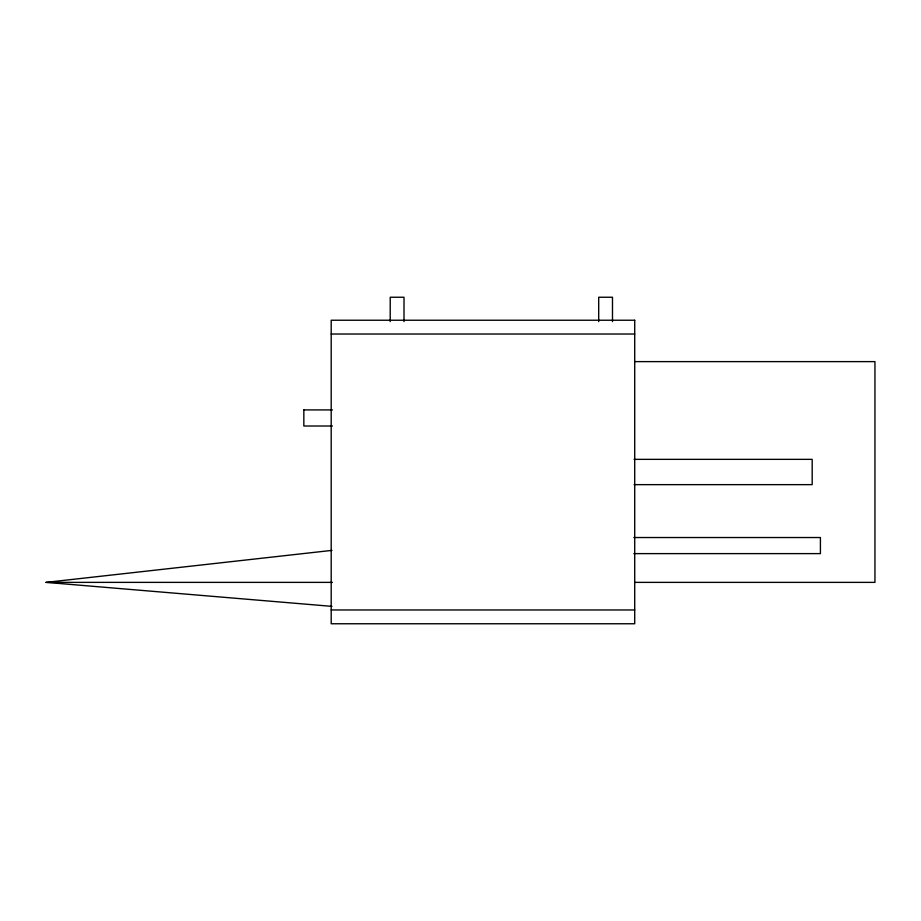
<?xml version="1.0" encoding="UTF-8"?>
<svg xmlns="http://www.w3.org/2000/svg" width="921" height="921" viewBox="0 0 921 921"><rect width="100%" height="100%" fill="white"/><g stroke="black" fill="none" stroke-linecap="round" stroke-linejoin="round"><path stroke-width="1.38" d="M331.986 606.363L46.05 582.371L331.986 550.378M331.192 334.024L634.719 334.024M634.719 361.619L874.95 361.619L874.95 582.371L634.627 582.371M303.838 409.914L332.435 409.914M332.435 426.009L303.838 426.009L303.838 409.937M634.074 459.349L812.184 459.349L812.184 484.642L634.074 484.642M633.798 537.53L820.415 537.53L820.415 553.613L633.798 553.625M46.05 582.371L332.423 582.371M331.192 609.967L634.719 609.967M612.488 321.625L612.488 297.241L598.708 297.241L598.696 321.625M404.008 321.625L404.008 297.241L390.228 297.241L390.205 321.625M634.719 320.232L331.192 320.232L331.192 623.759L634.719 623.759L634.719 320.232"/></g></svg>
